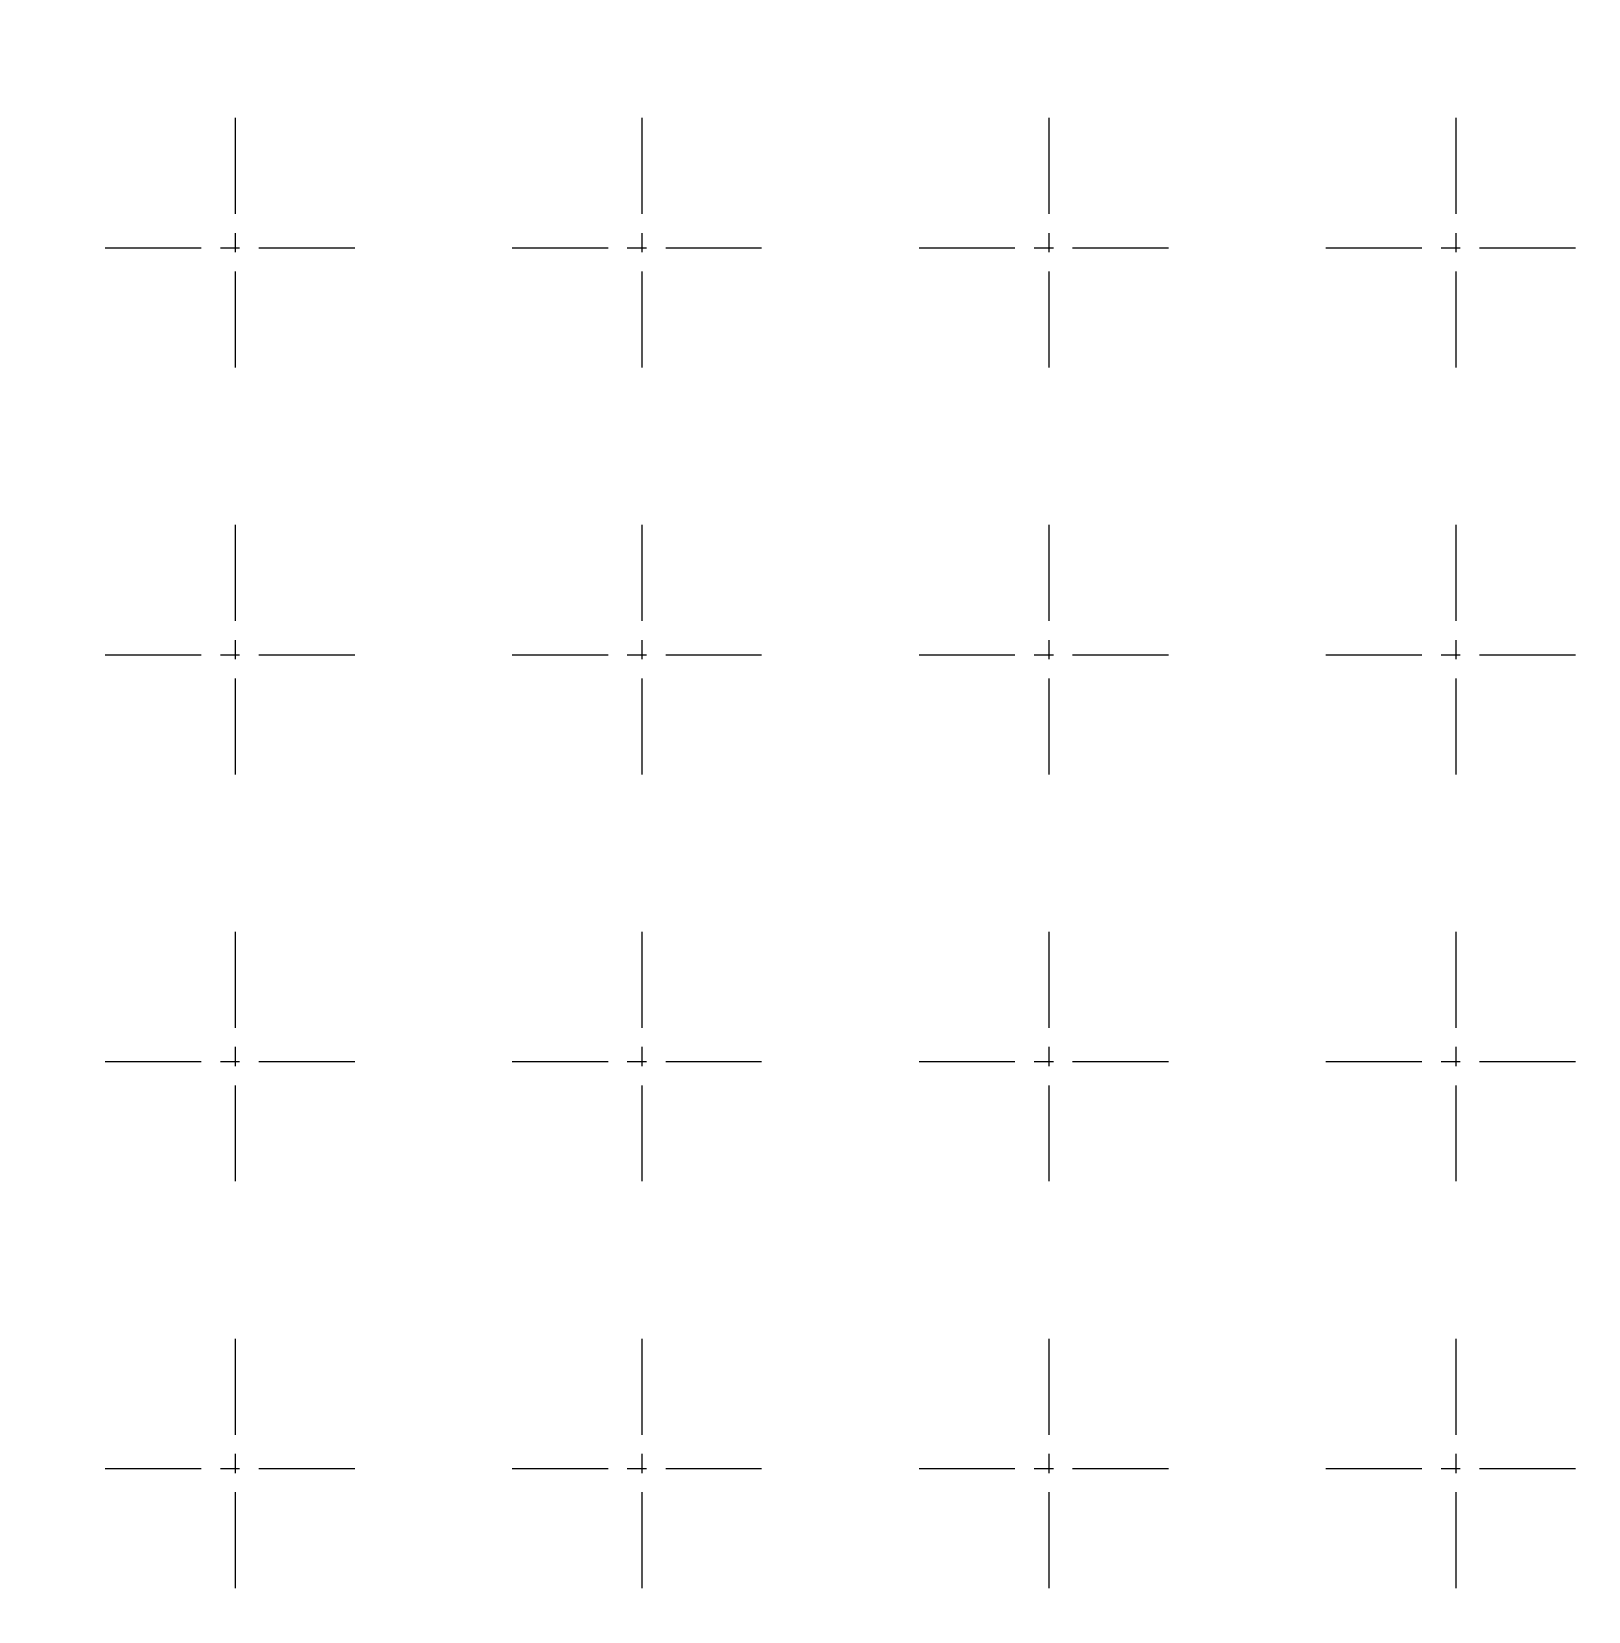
# Model space of a CAD drawing. Header units: millimetres. Extents: x 4066 to 4192, y 1600 to 1759.
# Drawn here: x 4108.54 to 4128.82, y 1714.31 to 1734.89 of the extents above; entities that cross this region are included whole.
import ezdxf

# ---------------------------------------------------------------- set-up
doc = ezdxf.new("R2010")
doc.units = ezdxf.units.MM
doc.linetypes.add('CENTER', pattern=[2, 1.25, -0.25, 0.25, -0.25])
doc.layers.add('中心线', color=1, linetype='CENTER')
doc.layers.add('标注线', color=3, linetype='Continuous', lineweight=18)
doc.styles.get("Standard").update_dxf_attribs({"font": 'SimSun.ttf'})
doc.dimstyles.new('ISO-25', dxfattribs={"dimtxt": 0.1, "dimasz": 0.08, "dimexe": 0.015, "dimexo": 0.015, "dimgap": 0.02, "dimtad": 0, "dimzin": 1, "dimdsep": 46, "dimtxsty": 'Standard', "dimcen": 0.1, "dimadec": 0, "dimazin": 0, "dimtfac": 1, "dimtmove": 0, "dimatfit": 3, "dimfxl": 1, "dimarcsym": 0})

# ---------------------------------------------------------------- blocks, each defined once
blk = doc.blocks.new('*D39')
at = {"layer": 'Defpoints', "color": 0, "transparency": 16777216}
for p in [(4129.593, 1745.709), (4094.843, 1673.221), (4096.641, 1661.293)]:
    blk.add_point(p, dxfattribs=at)
at = {"layer": '标注线', "color": 0, "lineweight": 5, "transparency": 16777216}
for p, q in [((4094.843, 1673.206), (4094.843, 1665.293)), ((4094.843, 1665.293), (4096.641, 1663.293)), ((4096.641, 1663.293), (4096.641, 1661.293))]:
    blk.add_line(p, q, dxfattribs=at)
at = {"layer": '标注线', "color": 0, "lineweight": 5, "transparency": 16777216, "insert": (4096.641, 1658.896), "char_height": 1.15, "attachment_point": 5, "rotation": 90}
blk.add_mtext('34.750', dxfattribs=at)

msp = doc.modelspace()

# ---------------------------------------------------------------- linework, layer by layer
at = {"layer": '中心线', "linetype": 'CENTER', "lineweight": 5}
for p, q in [((4111.1931, 1733.7622, 0.0291), (4111.1931, 1730.3807, 0.0291)), ((4116.4931, 1733.7622, 0.0291), (4116.4931, 1730.3807, 0.0291)), ((4121.7931, 1733.7622, 0.0291), (4121.7931, 1730.3807, 0.0291)), ((4127.0931, 1733.7622, 0.0291), (4127.0931, 1730.3807, 0.0291)), ((4109.5024, 1732.0714, 0.0291), (4112.8838, 1732.0714, 0.0291)), ((4114.8024, 1732.0714, 0.0291), (4118.1838, 1732.0714, 0.0291)), ((4120.1024, 1732.0714, 0.0291), (4123.4838, 1732.0714, 0.0291)), ((4125.4024, 1732.0714, 0.0291), (4128.7838, 1732.0714, 0.0291)), ((4111.1931, 1728.4622, 0.0291), (4111.1931, 1725.0807, 0.0291)), ((4116.4931, 1728.4622, 0.0291), (4116.4931, 1725.0807, 0.0291)), ((4121.7931, 1728.4622, 0.0291), (4121.7931, 1725.0807, 0.0291)), ((4127.0931, 1728.4622, 0.0291), (4127.0931, 1725.0807, 0.0291)), ((4109.5024, 1726.7714, 0.0291), (4112.8838, 1726.7714, 0.0291)), ((4114.8024, 1726.7714, 0.0291), (4118.1838, 1726.7714, 0.0291)), ((4120.1024, 1726.7714, 0.0291), (4123.4838, 1726.7714, 0.0291)), ((4125.4024, 1726.7714, 0.0291), (4128.7838, 1726.7714, 0.0291)), ((4111.1931, 1723.1622, 0.0291), (4111.1931, 1719.7807, 0.0291)), ((4116.4931, 1723.1622, 0.0291), (4116.4931, 1719.7807, 0.0291)), ((4121.7931, 1723.1622, 0.0291), (4121.7931, 1719.7807, 0.0291)), ((4127.0931, 1723.1622, 0.0291), (4127.0931, 1719.7807, 0.0291)), ((4109.5024, 1721.4714, 0.0291), (4112.8838, 1721.4714, 0.0291)), ((4114.8024, 1721.4714, 0.0291), (4118.1838, 1721.4714, 0.0291)), ((4120.1024, 1721.4714, 0.0291), (4123.4838, 1721.4714, 0.0291)), ((4125.4024, 1721.4714, 0.0291), (4128.7838, 1721.4714, 0.0291)), ((4111.1931, 1717.8622, 0.0291), (4111.1931, 1714.4807, 0.0291)), ((4116.4931, 1717.8622, 0.0291), (4116.4931, 1714.4807, 0.0291)), ((4121.7931, 1717.8622, 0.0291), (4121.7931, 1714.4807, 0.0291)), ((4127.0931, 1717.8622, 0.0291), (4127.0931, 1714.4807, 0.0291)), ((4109.5024, 1716.1714, 0.0291), (4112.8838, 1716.1714, 0.0291)), ((4114.8024, 1716.1714, 0.0291), (4118.1838, 1716.1714, 0.0291)), ((4120.1024, 1716.1714, 0.0291), (4123.4838, 1716.1714, 0.0291)), ((4125.4024, 1716.1714, 0.0291), (4128.7838, 1716.1714, 0.0291))]:
    msp.add_line(p, q, dxfattribs=at)

# ---------------------------------------------------------------- dimensions: what is measured, and where the dimension line sits
at = {"layer": '标注线', "lineweight": 5}
dim = msp.add_ordinate_dim(feature_location=(4094.8431, 1673.2214), offset=(1.7975, -11.9287), dtype=1, origin=(4129.5931, 1745.7094), dimstyle='ISO-25', override={"dimtxt": 1.15, "dimasz": 1, "dimdec": 3, "dimfxl": 0.0072, "dimlwe": 5, "dimarcsym": 2}, dxfattribs=at)
dim.commit()
dim.dimension.update_dxf_attribs({"geometry": '*D39', "text_midpoint": (4096.6406, 1658.8956)})

doc.saveas('drawing.dxf')
